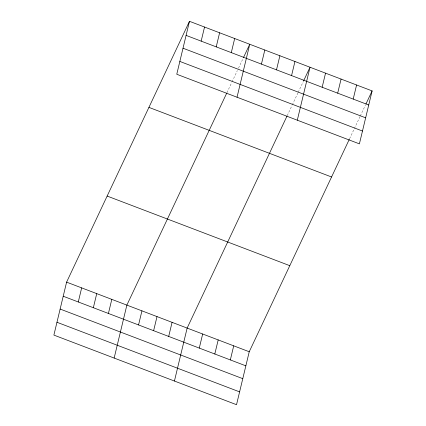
<?xml version="1.0" encoding="UTF-8"?>
<svg xmlns="http://www.w3.org/2000/svg" width="426" height="426" viewBox="0 0 426 426"><rect width="100%" height="100%" fill="white"/><g stroke="black" fill="none" stroke-linecap="round" stroke-linejoin="round"><path stroke-width="0.32" stroke-dasharray="2.13 1.6" d="M226.936 92.687L231.723 82.527M232.005 81.93L237.357 70.572M238.48 68.181L242.985 58.618M287.209 115.659L291.996 105.499M292.279 104.902L297.907 92.943M298.189 92.346L303.259 81.59M349.586 138.727L360.007 116.612M360.289 116.016L365.359 105.254"/><path stroke-width="0.64" d="M189.474 21.3L176.763 74.252L359.4 143.86L372.116 90.908L189.474 21.3L66.6 282.14L53.884 335.092L236.526 404.7L249.237 351.748L349.304 139.329M78.283 301.975L81.664 287.885M93.353 307.716L96.734 293.626M108.417 313.456L111.804 299.366M114.157 358.064L126.868 305.112L226.653 93.289M201.157 41.13L204.544 27.04M138.556 324.942L141.938 310.852M216.227 46.876L219.608 32.786M153.621 330.688L157.008 316.598M231.297 52.616L234.678 38.526M168.691 336.428L172.072 322.338M237.032 97.224L249.748 44.272L243.55 57.419M174.431 381.036L187.142 328.084L286.927 116.255M261.431 64.102L264.812 50.012M199.283 348.09L202.664 334M276.501 69.848L279.882 55.758M214.805 354.006L218.192 339.916M291.565 75.588L294.946 61.498M230.333 359.922L233.714 345.832M297.305 120.191L310.016 67.239L303.541 80.988M322.157 87.25L325.539 73.16M337.685 93.166L341.066 79.076M353.207 99.082L356.589 84.992M365.918 104.061L372.116 90.908M186.093 35.39L368.73 104.998M183.01 48.213L365.652 117.821M179.841 61.429L362.483 131.038M148.924 107.379L331.566 176.987M107.15 196.061L289.786 265.67M66.6 282.14L249.237 351.748M63.213 296.23L245.855 365.838M60.135 309.052L242.777 378.661M56.967 322.269L239.604 391.877"/></g></svg>
